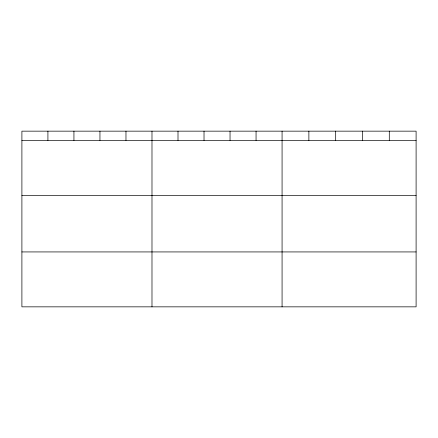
<?xml version="1.0" encoding="UTF-8"?>
<svg xmlns="http://www.w3.org/2000/svg" width="438" height="438" viewBox="0 0 438 438"><rect width="100%" height="100%" fill="white"/><g stroke="black" fill="none" stroke-linecap="round" stroke-linejoin="round"><path stroke-width="0.66" d="M416.1 140.439L416.1 306.846L21.9 306.846L21.9 131.154L416.1 131.154L416.1 140.439L21.9 140.439M21.9 195.353L416.1 195.353M21.9 251.932L416.1 251.932M389.294 131.154L389.294 140.439M362.489 131.154L362.489 140.439M335.683 131.154L335.683 140.439M308.878 131.154L308.878 140.439M282.072 131.154L282.072 306.846M256.055 131.154L256.055 140.439M230.038 131.154L230.038 140.439M204.02 131.154L204.02 140.439M178.003 131.154L178.003 140.439M151.986 131.154L151.986 306.846M125.969 131.154L125.969 140.439M99.952 131.154L99.952 140.439M73.934 131.154L73.934 140.439M47.917 131.154L47.917 140.439"/></g></svg>
